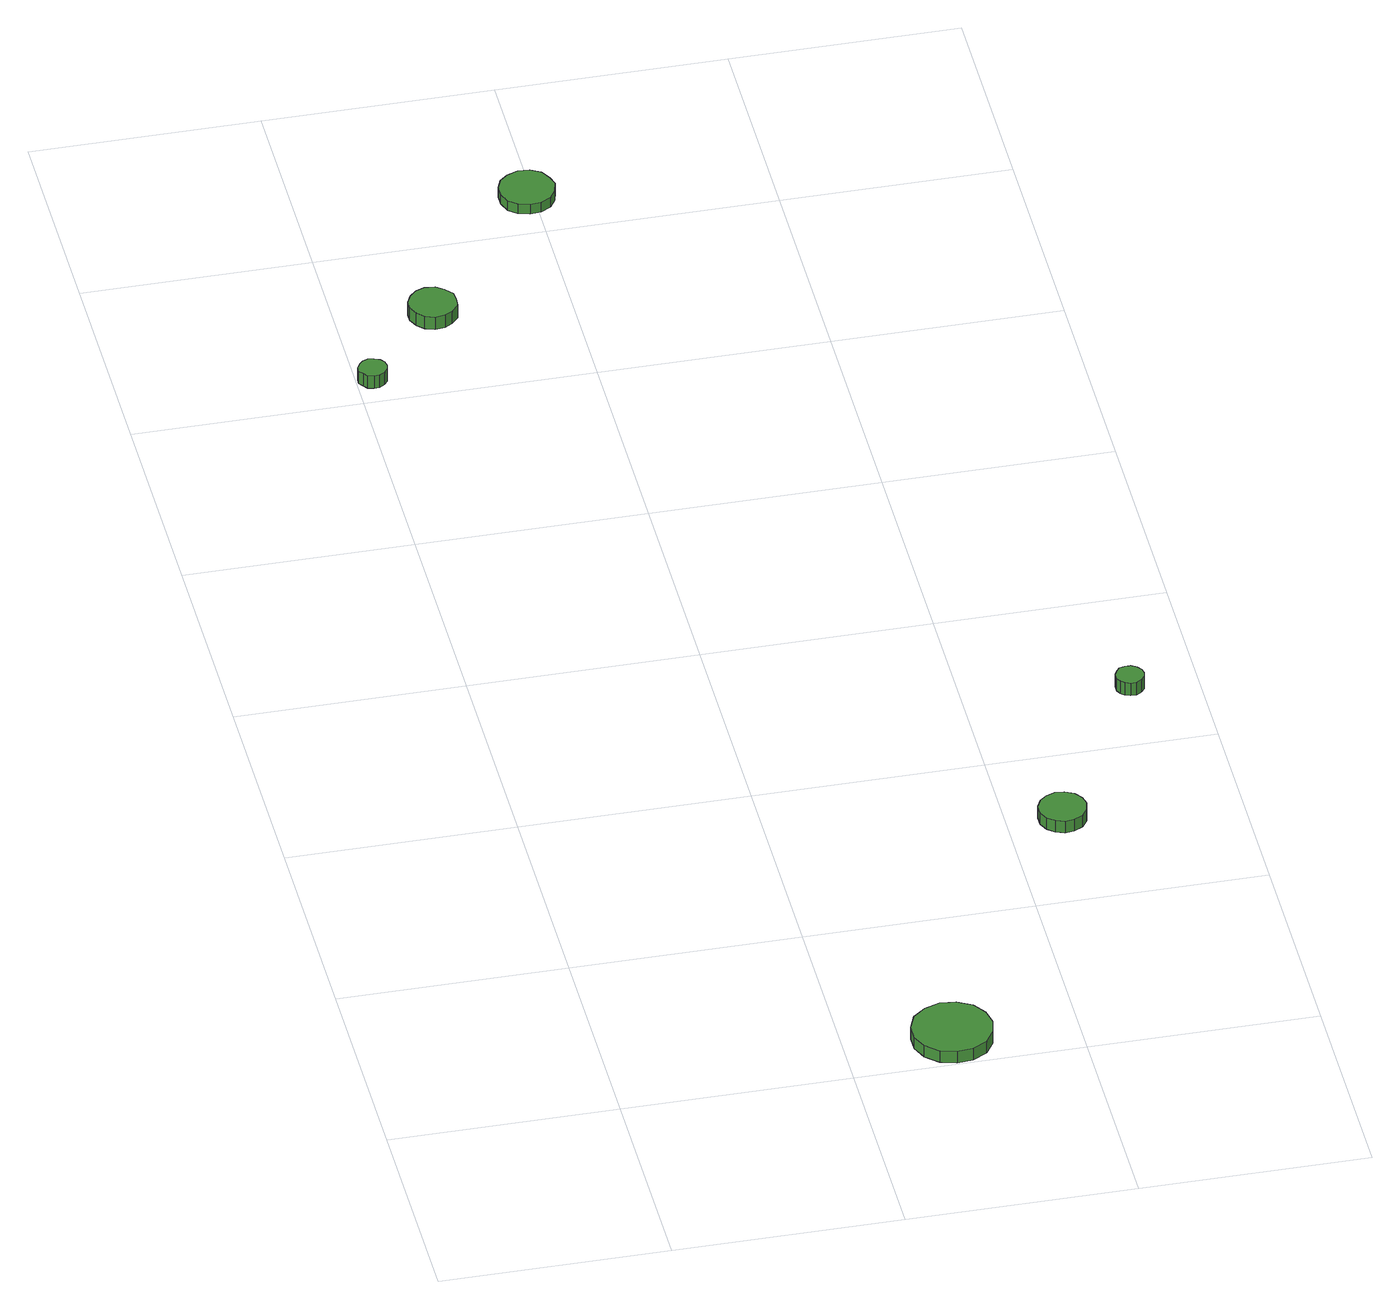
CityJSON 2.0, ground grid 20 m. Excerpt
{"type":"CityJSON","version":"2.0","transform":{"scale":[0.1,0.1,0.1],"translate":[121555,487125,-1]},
"CityObjects":{
"tree1":{"type":"SolitaryVegetationObject","attributes":{"function":"something"},"geometry":[{"type":"MultiSurface","lod":"1","boundaries":[[[0,1,2,3,4,5,6,7,8,9,10,11,12,13,14]],[[15,16,17,18,19,20,21,22,23,24,25,26,27,28,29]],[[0,29,28,1]],[[1,28,27,2]],[[2,27,26,3]],[[3,26,25,4]],[[4,25,24,5]],[[5,24,23,6]],[[6,23,22,7]],[[7,22,21,8]],[[8,21,20,9]],[[9,20,19,10]],[[10,19,18,11]],[[11,18,17,12]],[[12,17,16,13]],[[13,16,15,14]],[[14,15,29,0]]]}]},
"tree2":{"type":"SolitaryVegetationObject","attributes":{"function":"something"},"geometry":[{"type":"MultiSurface","lod":"1","boundaries":[[[30,31,32,33,34,35,36,37,38,39,40,41,42,43,44]],[[45,46,47,48,49,50,51,52,53,54,55,56,57,58,59]],[[30,59,58,31]],[[31,58,57,32]],[[32,57,56,33]],[[33,56,55,34]],[[34,55,54,35]],[[35,54,53,36]],[[36,53,52,37]],[[37,52,51,38]],[[38,51,50,39]],[[39,50,49,40]],[[40,49,48,41]],[[41,48,47,42]],[[42,47,46,43]],[[43,46,45,44]],[[44,45,59,30]]]}]},
"tree3":{"type":"SolitaryVegetationObject","attributes":{"function":"something"},"geometry":[{"type":"MultiSurface","lod":"1","boundaries":[[[60,61,62,63,64,65,66,67,68,69,70,71,72,73,74]],[[75,76,77,78,79,80,81,82,83,84,85,86,87,88,89]],[[60,89,88,61]],[[61,88,87,62]],[[62,87,86,63]],[[63,86,85,64]],[[64,85,84,65]],[[65,84,83,66]],[[66,83,82,67]],[[67,82,81,68]],[[68,81,80,69]],[[69,80,79,70]],[[70,79,78,71]],[[71,78,77,72]],[[72,77,76,73]],[[73,76,75,74]],[[74,75,89,60]]]}]},
"tree4":{"type":"SolitaryVegetationObject","attributes":{"function":"something"},"geometry":[{"type":"MultiSurface","lod":"1","boundaries":[[[90,91,92,93,94,95,96,97,98,99,100,101,102,103,104]],[[105,106,107,108,109,110,111,112,113,114,115,116,117,118,119]],[[90,119,118,91]],[[91,118,117,92]],[[92,117,116,93]],[[93,116,115,94]],[[94,115,114,95]],[[95,114,113,96]],[[96,113,112,97]],[[97,112,111,98]],[[98,111,110,99]],[[99,110,109,100]],[[100,109,108,101]],[[101,108,107,102]],[[102,107,106,103]],[[103,106,105,104]],[[104,105,119,90]]]}]},
"tree5":{"type":"SolitaryVegetationObject","attributes":{"function":"something"},"geometry":[{"type":"MultiSurface","lod":"1","boundaries":[[[120,121,122,123,124,125,126,127,128,129,130,131,132,133,134]],[[135,136,137,138,139,140,141,142,143,144,145,146,147,148,149]],[[120,149,148,121]],[[121,148,147,122]],[[122,147,146,123]],[[123,146,145,124]],[[124,145,144,125]],[[125,144,143,126]],[[126,143,142,127]],[[127,142,141,128]],[[128,141,140,129]],[[129,140,139,130]],[[130,139,138,131]],[[131,138,137,132]],[[132,137,136,133]],[[133,136,135,134]],[[134,135,149,120]]]}]},
"tree6":{"type":"SolitaryVegetationObject","attributes":{"function":"something"},"geometry":[{"type":"MultiSurface","lod":"1","boundaries":[[[150,151,152,153,154,155,156,157,158,159,160,161,162,163,164]],[[165,166,167,168,169,170,171,172,173,174,175,176,177,178,179]],[[150,179,178,151]],[[151,178,177,152]],[[152,177,176,153]],[[153,176,175,154]],[[154,175,174,155]],[[155,174,173,156]],[[156,173,172,157]],[[157,172,171,158]],[[158,171,170,159]],[[159,170,169,160]],[[160,169,168,161]],[[161,168,167,162]],[[162,167,166,163]],[[163,166,165,164]],[[164,165,179,150]]]}]}
},
"vertices":[
[327,36,18],[324,50,18],[316,62,18],[303,69,18],[289,71,18],[275,66,18],[264,57,18],[258,43,18],[258,29,18],[264,16,18],[275,6,18],[289,2,18],[303,3,18],[316,10,18],[324,22,18],[324,22,6],[316,10,6],[303,3,6],[289,2,6],[275,6,6],[264,16,6],[258,29,6],[258,43,6],[264,57,6],[275,66,6],[289,71,6],[303,69,6],[316,62,6],[324,50,6],[327,36,6],
[25,1023,25],[24,1028,25],[21,1032,25],[16,1034,25],[11,1035,25],[6,1033,25],[3,1030,25],[0,1025,25],[0,1020,25],[3,1016,25],[6,1012,25],[11,1011,25],[16,1011,25],[21,1014,25],[24,1018,25],[24,1018,12],[21,1014,12],[16,1011,12],[11,1011,12],[6,1012,12],[3,1016,12],[0,1020,12],[0,1025,12],[3,1030,12],[6,1033,12],[11,1035,12],[16,1034,12],[21,1032,12],[24,1028,12],[25,1023,12],
[103,1108,19],[102,1116,19],[96,1123,19],[89,1128,19],[80,1129,19],[72,1126,19],[66,1120,19],[62,1112,19],[62,1104,19],[66,1096,19],[72,1090,19],[80,1087,19],[89,1088,19],[96,1092,19],[102,1099,19],[102,1099,6],[96,1092,6],[89,1088,6],[80,1087,6],[72,1090,6],[66,1096,6],[62,1104,6],[62,1112,6],[66,1120,6],[72,1126,6],[80,1129,6],[89,1128,6],[96,1123,6],[102,1116,6],[103,1108,6],
[467,307,24],[465,315,24],[460,322,24],[452,326,24],[444,327,24],[436,324,24],[430,319,24],[426,311,24],[426,302,24],[430,294,24],[436,289,24],[444,286,24],[452,287,24],[460,291,24],[465,298,24],[465,298,12],[460,291,12],[452,287,12],[444,286,12],[436,289,12],[430,294,12],[426,302,12],[426,311,12],[430,319,12],[436,324,12],[444,327,12],[452,326,12],[460,322,12],[465,315,12],[467,307,12],
[219,1250,16],[216,1259,16],[211,1268,16],[202,1273,16],[192,1274,16],[182,1270,16],[175,1264,16],[171,1255,16],[171,1245,16],[175,1235,16],[182,1229,16],[192,1226,16],[202,1227,16],[211,1232,16],[216,1240,16],[216,1240,6],[211,1232,6],[202,1227,6],[192,1226,6],[182,1229,6],[175,1235,6],[171,1245,6],[171,1255,6],[175,1264,6],[182,1270,6],[192,1274,6],[202,1273,6],[211,1268,6],[216,1259,6],[219,1250,6],
[551,465,30],[550,470,30],[547,474,30],[542,477,30],[537,477,30],[532,476,30],[529,472,30],[527,468,30],[527,462,30],[529,458,30],[532,455,30],[537,453,30],[542,453,30],[547,456,30],[550,460,30],[550,460,17],[547,456,17],[542,453,17],[537,453,17],[532,455,17],[529,458,17],[527,462,17],[527,468,17],[529,472,17],[532,476,17],[537,477,17],[542,477,17],[547,474,17],[550,470,17],[551,465,17]
]}
